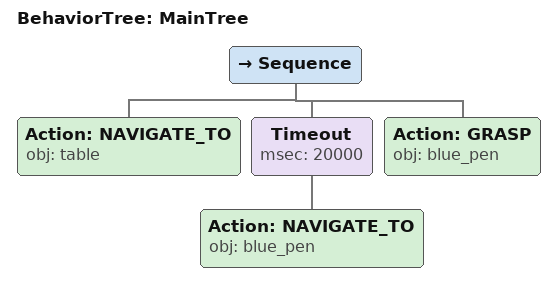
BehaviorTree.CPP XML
<root main_tree_to_execute="MainTree">
  <BehaviorTree ID="MainTree">
    <Sequence>
      <!-- Navigate to table -->
      <Action ID="NAVIGATE_TO" obj="table" />
      <!-- Timeout: NAVIGATE_TO blue_pen within 20s -->
      <Timeout msec="20000">
        <!-- Navigate to blue_pen -->
        <Action ID="NAVIGATE_TO" obj="blue_pen" />
      </Timeout>
      <!-- Grasp blue_pen -->
      <Action ID="GRASP" obj="blue_pen" />
    </Sequence>
  </BehaviorTree>
</root>
